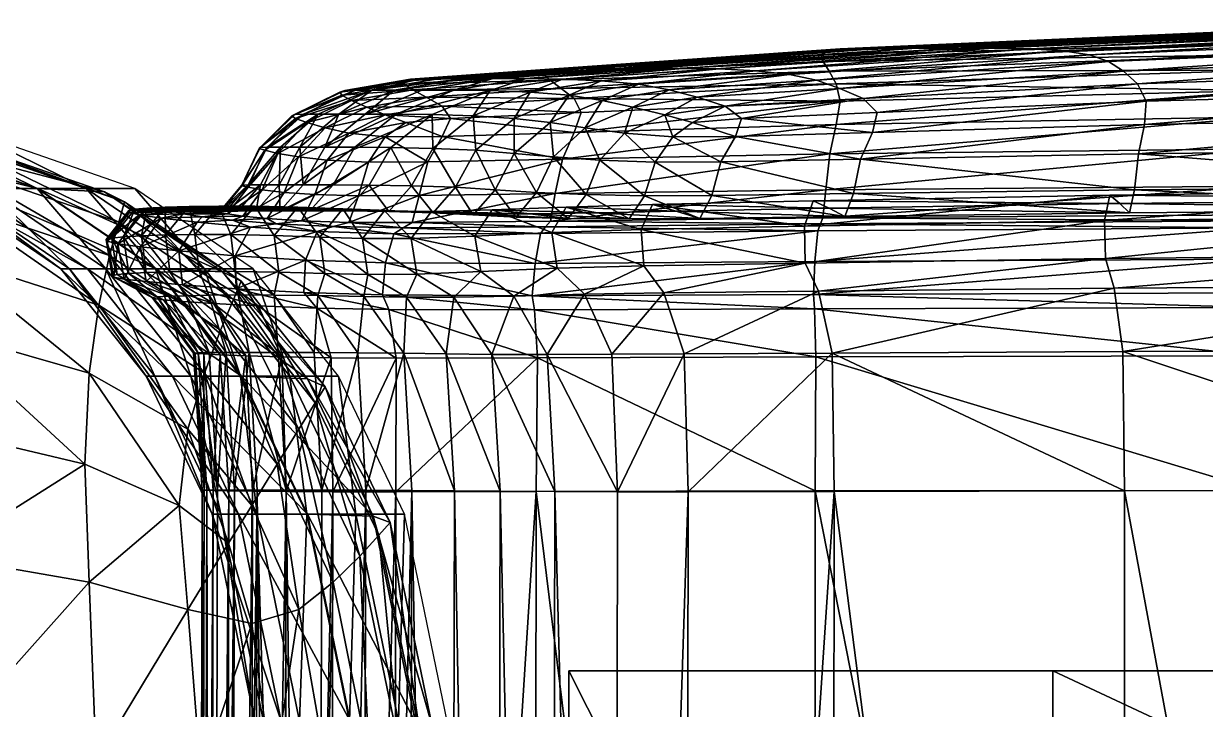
# Model space of a CAD drawing. Header units: centimetres. Extents: x -1057 to 1057, y -470 to 470.
# Drawn here: x 871.7 to 928.9, y 437.2 to 470.3 of the extents above; entities that cross this region are included whole.
import ezdxf

# ---------------------------------------------------------------- set-up
doc = ezdxf.new("R2010")
doc.units = ezdxf.units.CM
doc.layers.add('fabric', color=7, linetype='Continuous', true_color=0xe499b8)
doc.layers.add('wood', color=7, linetype='Continuous', true_color=0xe499b8)

msp = doc.modelspace()

# ---------------------------------------------------------------- meshes
at = {"layer": 'fabric', "color": 156, "true_color": 0x003e75}
mesh = msp.add_polyface(dxfattribs=at)
corners = [(931.693, 464.281, -363.371), (931.772, 465.83, -362.827), (962.25, 465.952, -363.005), (931.602, 461.091, -364.497), (931.645, 462.478, -363.662), (962.25, 462.536, -363.884), (962.25, 464.362, -363.579), (931.818, 467.104, -362.039), (911.061, 465.461, -362.292), (910.748, 464.038, -362.746), (910.555, 462.302, -362.997), (910.425, 460.942, -363.82), (961.055, 470.223, -285.213), (931.749, 469.922, -285.232), (932.122, 470.029, -218.216), (961.902, 470.002, -336.983), (931.615, 469.708, -336.972), (962.25, 468.309, -361.114), (931.772, 468.086, -361.016), (931.685, 468.82, -359.312), (962.21, 469.634, -356.517), (931.613, 469.351, -356.481), (962.24, 469.082, -359.374), (922.039, 469.018, 204.622), (943.044, 469.922, 205.369), (941.658, 470.029, 160.938), (920.458, 469.116, 159.254), (923.322, 468.824, 238.095), (943.994, 469.708, 237.893), (925.65, 467.42, 272.714), (945.117, 468.086, 273.543), (944.852, 468.82, 265.671), (924.961, 468.036, 265.472), (913.044, 466.029, 276.386), (926.069, 466.584, 278.196), (945.286, 467.104, 279.743), (924.24, 468.501, 256.156), (944.537, 469.351, 255.891), (960.224, 470.333, -218.114), (932.84, 470.065, -152.883), (939.807, 470.065, 107.219), (918.648, 469.148, 105.514), (937.745, 470.065, 46.29), (916.756, 469.148, 45.021), (935.727, 470.065, -19.767), (914.93, 469.148, -20.6), (934.007, 470.065, -87.357), (912.248, 463.779, 281.731), (925.688, 464.038, 284.938), (925.978, 465.461, 282.232), (945.313, 465.83, 284.509), (945.276, 464.281, 287.793), (912.816, 465.068, 279.643), (924.05, 460.815, 293.264), (944.549, 461.062, 296.634), (944.644, 462.304, 295.199), (924.304, 462.045, 291.922), (911.249, 469.116, -218.29), (910.64, 469.018, -285.23), (910.716, 468.036, -359.126), (911.061, 467.42, -360.72), (910.35, 468.824, -336.923), (910.427, 468.501, -356.374), (913.333, 469.148, -87.818), (912.126, 469.148, -153.101), (925.507, 462.302, 286.432), (925.264, 461.19, 287.721), (945.15, 461.355, 290.923), (945.249, 462.478, 289.551), (924.786, 461.637, 289.813), (944.896, 461.85, 293.051)]
mesh.append_faces([[corners[k] for k in face] for face in [(0, 1, 2), (3, 4, 5), (4, 0, 6), (7, 1, 8), (1, 0, 9), (0, 4, 10), (4, 3, 11), (12, 13, 14), (15, 16, 13), (17, 18, 19), (20, 21, 16), (22, 19, 21), (23, 24, 25), (25, 26, 23), (24, 23, 27), (27, 28, 24), (29, 30, 31), (31, 32, 29), (33, 34, 29), (30, 29, 34), (34, 35, 30), (36, 37, 28), (28, 27, 36), (37, 36, 32), (32, 31, 37), (38, 14, 39), (40, 41, 26), (26, 25, 40), (41, 40, 42), (42, 43, 41), (44, 45, 43), (43, 42, 44), (45, 44, 46), (47, 48, 49), (50, 49, 48), (48, 51, 50), (49, 50, 35), (35, 34, 49), (52, 49, 34), (53, 54, 55), (55, 56, 53), (57, 14, 13), (58, 13, 16), (59, 19, 18), (60, 18, 7), (61, 16, 21), (62, 21, 19), (63, 46, 39), (64, 39, 14), (65, 66, 67), (67, 68, 65), (48, 65, 68), (68, 51, 48), (69, 70, 67), (67, 66, 69), (70, 69, 56), (56, 55, 70)]], dxfattribs={"vtx2": -1, "color": 156})
mesh = msp.add_polyface(dxfattribs=at)
corners = [(911.061, 465.461, -362.292), (911.248, 466.584, -361.621), (931.818, 467.104, -362.039), (910.748, 464.038, -362.746), (931.772, 465.83, -362.827), (910.555, 462.302, -362.997), (931.693, 464.281, -363.371), (910.425, 460.942, -363.82), (931.645, 462.478, -363.662), (906.186, 464.869, 277.92), (905.477, 463.648, 279.697), (912.248, 463.779, 281.731), (912.816, 465.068, 279.643), (906.483, 465.749, 275.056), (913.044, 466.029, 276.386), (905.043, 462.021, 280.766), (904.464, 460.917, 281.834), (911.485, 461.012, 284.121), (911.899, 462.115, 282.943), (907.181, 468.053, 204.159), (922.039, 469.018, 204.622), (920.458, 469.116, 159.254), (905.4, 468.14, 158.131), (908.804, 467.881, 238.267), (923.322, 468.824, 238.095), (912.372, 466.708, 271.671), (925.65, 467.42, 272.714), (924.961, 468.036, 265.472), (911.245, 467.199, 265.099), (910.107, 467.593, 256.273), (924.24, 468.501, 256.156), (918.648, 469.148, 105.514), (903.626, 468.169, 104.366), (916.756, 469.148, 45.021), (901.929, 468.169, 44.167), (914.93, 469.148, -20.6), (934.007, 470.065, -87.357), (913.333, 469.148, -87.818), (900.38, 468.169, -21.16), (925.978, 465.461, 282.232), (926.069, 466.584, 278.196), (924.304, 462.045, 291.922), (909.956, 461.758, 288.117), (909.528, 460.541, 289.35), (931.749, 469.922, -285.232), (910.64, 469.018, -285.23), (911.249, 469.116, -218.29), (931.615, 469.708, -336.972), (910.35, 468.824, -336.923), (931.772, 468.086, -361.016), (911.061, 467.42, -360.72), (910.716, 468.036, -359.126), (931.613, 469.351, -356.481), (910.427, 468.501, -356.374), (931.685, 468.82, -359.312), (905.683, 466.35, 270.727), (904.335, 466.777, 264.493), (902.988, 467.135, 255.913), (899.072, 468.169, -88.128), (912.126, 469.148, -153.101), (932.84, 470.065, -152.883), (932.122, 470.029, -218.216), (898.096, 468.169, -153.247), (925.507, 462.302, 286.432), (925.688, 464.038, 284.938), (925.264, 461.19, 287.721), (910.723, 461.404, 286.11), (924.786, 461.637, 289.813), (902.181, 461.581, 285.407)]
mesh.append_faces([[corners[k] for k in face] for face in [(0, 1, 2), (3, 0, 4), (5, 3, 6), (7, 5, 8), (9, 10, 11), (11, 12, 9), (13, 9, 12), (12, 14, 13), (15, 16, 17), (17, 18, 15), (10, 15, 18), (18, 11, 10), (19, 20, 21), (21, 22, 19), (20, 19, 23), (23, 24, 20), (25, 26, 27), (27, 28, 25), (26, 25, 14), (29, 30, 24), (24, 23, 29), (30, 29, 28), (28, 27, 30), (31, 32, 22), (22, 21, 31), (32, 31, 33), (33, 34, 32), (34, 33, 35), (36, 37, 35), (38, 35, 37), (39, 12, 11), (40, 14, 12), (41, 42, 43), (44, 45, 46), (47, 48, 45), (49, 50, 51), (2, 1, 50), (52, 53, 48), (54, 51, 53), (55, 25, 28), (28, 56, 55), (25, 55, 13), (13, 14, 25), (57, 29, 23), (56, 28, 29), (58, 37, 59), (60, 59, 37), (61, 46, 59), (62, 59, 46), (63, 64, 11), (11, 18, 63), (65, 63, 18), (18, 17, 65), (66, 67, 65), (67, 66, 42), (42, 41, 67), (68, 42, 66)]], dxfattribs={"vtx2": -1, "color": 156})
mesh = msp.add_polyface(dxfattribs=at)
corners = [(897.814, 467.648, 157.513), (905.4, 468.14, 158.131), (903.626, 468.169, 104.366), (896.059, 467.675, 103.788), (901.929, 468.169, 44.167), (911.061, 465.461, -362.292), (910.748, 464.038, -362.746), (897.816, 463.779, -362.078), (898.38, 465.068, -361.721), (911.248, 466.584, -361.621), (898.717, 466.029, -361.175), (910.555, 462.302, -362.997), (910.425, 460.942, -363.82), (897.232, 460.786, -363.093), (897.469, 462.115, -362.286), (906.186, 464.869, 277.92), (906.483, 465.749, 275.056), (904.108, 465.545, 273.79), (903.162, 464.861, 275.536), (905.477, 463.648, 279.697), (902.296, 463.635, 277.034), (905.043, 462.021, 280.766), (901.783, 462.008, 277.967), (904.464, 460.917, 281.834), (900.822, 465.037, 270.963), (902.771, 465.931, 270.339), (901.229, 466.301, 264.07), (898.921, 465.299, 264.246), (899.624, 463.729, 271.94), (901.048, 460.89, 278.888), (898.962, 462.067, 272.609), (914.93, 469.148, -20.6), (900.38, 468.169, -21.16), (913.333, 469.148, -87.818), (899.072, 468.169, -88.128), (910.64, 469.018, -285.23), (897.011, 468.053, -285.22), (897.42, 468.14, -218.338), (911.249, 469.116, -218.29), (910.35, 468.824, -336.923), (896.926, 467.881, -336.869), (911.061, 467.42, -360.72), (898.38, 466.708, -360.404), (897.754, 467.199, -358.926), (910.716, 468.036, -359.126), (910.427, 468.501, -356.374), (897.222, 467.593, -356.26), (899.696, 467.567, 203.717), (907.181, 468.053, 204.159), (901.491, 467.405, 237.987), (908.804, 467.881, 238.267), (905.683, 466.35, 270.727), (904.335, 466.777, 264.493), (902.988, 467.135, 255.913), (899.739, 466.623, 255.493), (910.107, 467.593, 256.273), (912.126, 469.148, -153.101), (898.096, 468.169, -153.247), (897.997, 461.455, 281.844), (902.181, 461.581, 285.407), (903.319, 461.267, 283.606), (910.723, 461.404, 286.11)]
mesh.append_faces([[corners[k] for k in face] for face in [(0, 1, 2), (3, 2, 4), (5, 6, 7), (7, 8, 5), (9, 5, 8), (8, 10, 9), (11, 12, 13), (13, 14, 11), (6, 11, 14), (14, 7, 6), (15, 16, 17), (17, 18, 15), (19, 15, 18), (18, 20, 19), (21, 19, 20), (20, 22, 21), (23, 21, 22), (24, 25, 26), (26, 27, 24), (24, 28, 20), (20, 18, 24), (25, 24, 18), (18, 17, 25), (29, 22, 30), (22, 20, 28), (31, 32, 4), (33, 34, 32), (35, 36, 37), (37, 38, 35), (36, 35, 39), (39, 40, 36), (41, 42, 43), (43, 44, 41), (42, 41, 9), (9, 10, 42), (45, 46, 40), (40, 39, 45), (46, 45, 44), (44, 43, 46), (47, 48, 1), (1, 0, 47), (48, 47, 49), (49, 50, 48), (25, 51, 52), (52, 26, 25), (51, 25, 17), (17, 16, 51), (50, 49, 53), (54, 53, 49), (53, 54, 26), (26, 52, 53), (55, 53, 52), (56, 57, 34), (38, 37, 57), (58, 59, 60), (61, 60, 59)]], dxfattribs={"vtx2": -1, "color": 156})
mesh = msp.add_polyface(dxfattribs=at)
corners = [(894.46, 467.675, 43.737), (891.016, 467.119, 43.541), (892.564, 467.119, 103.524), (893.051, 467.675, -21.443), (891.887, 467.675, -88.285), (888.591, 467.119, -88.356), (889.677, 467.119, -21.571), (894.312, 467.095, 157.191), (891.504, 465.932, 156.955), (893.495, 465.871, 203.123), (891.549, 464.301, 203), (889.511, 464.347, 156.801), (893.623, 464.211, 237.384), (890.518, 462.489, 202.956), (888.454, 462.524, 156.725), (889.405, 461.242, 203.005), (887.329, 461.276, 156.729), (891.552, 461.179, 237.555), (892.64, 462.419, 237.418), (893.501, 461.08, 256.009), (894.552, 462.301, 255.732), (887.473, 465.037, -360.38), (889.242, 465.931, -360.239), (890.232, 465.545, -360.787), (889.242, 464.861, -361.097), (887.287, 467.095, -218.374), (890.454, 467.648, -218.362), (890.146, 467.567, -285.216), (897.011, 468.053, -285.22), (896.926, 467.881, -336.869), (890.164, 467.405, -336.842), (887.045, 467.02, -285.217), (891.992, 466.35, -360.245), (888.344, 466.301, -358.816), (891.225, 466.777, -358.826), (892.404, 465.749, -360.951), (890.57, 467.135, -356.202), (887.602, 466.623, -356.194), (887.131, 466.871, -336.839), (897.222, 467.593, -356.26), (897.754, 467.199, -358.926), (886.996, 465.952, -21.67), (888.262, 465.952, 43.39), (889.762, 465.952, 103.321), (887.773, 464.362, 103.181), (891.028, 467.675, -153.321), (887.798, 467.119, -153.355), (897.42, 468.14, -218.338), (891.992, 464.869, -361.433), (891.302, 463.648, -361.742), (888.43, 463.635, -361.363), (887.478, 460.721, -362.267), (887.943, 462.008, -361.528), (890.876, 462.021, -361.928), (897.816, 463.779, -362.078), (890.538, 460.716, -362.718), (897.469, 462.115, -362.286)]
mesh.append_faces([[corners[k] for k in face] for face in [(0, 1, 2), (3, 4, 5), (5, 6, 3), (0, 3, 6), (6, 1, 0), (7, 8, 9), (10, 9, 8), (8, 11, 10), (9, 10, 12), (13, 10, 11), (11, 14, 13), (15, 13, 14), (14, 16, 15), (13, 15, 17), (17, 18, 13), (10, 13, 18), (18, 12, 10), (19, 20, 18), (18, 17, 19), (21, 22, 23), (23, 24, 21), (25, 26, 27), (28, 27, 26), (29, 30, 27), (31, 27, 30), (32, 22, 33), (33, 34, 32), (22, 32, 35), (35, 23, 22), (36, 37, 38), (38, 30, 36), (39, 36, 30), (40, 34, 36), (37, 36, 34), (34, 33, 37), (41, 6, 5), (42, 1, 6), (43, 8, 7), (7, 2, 43), (42, 43, 2), (2, 1, 42), (8, 43, 44), (44, 11, 8), (45, 46, 5), (5, 4, 45), (47, 26, 45), (46, 45, 26), (26, 25, 46), (24, 48, 49), (49, 50, 24), (48, 24, 23), (23, 35, 48), (51, 52, 53), (49, 53, 52), (52, 50, 49), (53, 49, 54), (55, 53, 56)]], dxfattribs={"vtx2": -1, "color": 156})
mesh = msp.add_polyface(dxfattribs=at)
corners = [(896.059, 467.675, 103.788), (892.564, 467.119, 103.524), (894.312, 467.095, 157.191), (897.814, 467.648, 157.513), (903.626, 468.169, 104.366), (901.929, 468.169, 44.167), (894.46, 467.675, 43.737), (893.051, 467.675, -21.443), (900.38, 468.169, -21.16), (891.887, 467.675, -88.285), (899.072, 468.169, -88.128), (893.495, 465.871, 203.123), (896.246, 467.02, 203.352), (893.623, 464.211, 237.384), (895.483, 465.75, 237.416), (898.133, 466.871, 237.592), (899.624, 463.729, 271.94), (900.822, 465.037, 270.963), (898.921, 465.299, 264.246), (897.376, 463.886, 264.69), (898.962, 462.067, 272.609), (896.558, 462.172, 265.072), (898.086, 460.913, 273.309), (895.573, 460.98, 265.537), (901.783, 462.008, 277.967), (897.217, 465.548, 255.427), (899.739, 466.623, 255.493), (895.471, 464.059, 255.559), (901.229, 466.301, 264.07), (894.552, 462.301, 255.732), (892.64, 462.419, 237.418), (893.501, 461.08, 256.009), (890.454, 467.648, -218.362), (897.42, 468.14, -218.338), (897.011, 468.053, -285.22), (890.146, 467.567, -285.216), (896.926, 467.881, -336.869), (898.38, 466.708, -360.404), (891.992, 466.35, -360.245), (891.225, 466.777, -358.826), (897.754, 467.199, -358.926), (898.717, 466.029, -361.175), (892.404, 465.749, -360.951), (890.164, 467.405, -336.842), (897.222, 467.593, -356.26), (890.57, 467.135, -356.202), (898.096, 468.169, -153.247), (891.028, 467.675, -153.321), (891.992, 464.869, -361.433), (898.38, 465.068, -361.721), (897.816, 463.779, -362.078), (891.302, 463.648, -361.742), (899.696, 467.567, 203.717), (901.491, 467.405, 237.987), (897.469, 462.115, -362.286), (890.876, 462.021, -361.928), (903.319, 461.267, 283.606), (899.515, 461.189, 280.348), (897.997, 461.455, 281.844), (894.42, 461.321, 275.475)]
mesh.append_faces([[corners[k] for k in face] for face in [(0, 1, 2), (2, 3, 0), (4, 0, 3), (5, 6, 0), (1, 0, 6), (7, 6, 5), (5, 8, 7), (9, 7, 8), (8, 10, 9), (11, 12, 2), (13, 14, 11), (12, 11, 14), (14, 15, 12), (16, 17, 18), (18, 19, 16), (20, 16, 19), (19, 21, 20), (22, 20, 21), (21, 23, 22), (16, 20, 24), (25, 26, 15), (15, 14, 25), (27, 25, 14), (14, 13, 27), (25, 27, 19), (19, 18, 25), (26, 25, 18), (18, 28, 26), (29, 27, 13), (13, 30, 29), (29, 31, 23), (23, 21, 29), (27, 29, 21), (21, 19, 27), (32, 33, 34), (35, 34, 36), (37, 38, 39), (39, 40, 37), (38, 37, 41), (41, 42, 38), (43, 36, 44), (45, 44, 40), (46, 47, 9), (9, 10, 46), (47, 46, 33), (48, 49, 50), (50, 51, 48), (49, 48, 42), (42, 41, 49), (12, 52, 3), (3, 2, 12), (52, 12, 15), (15, 53, 52), (53, 15, 26), (50, 54, 55), (56, 57, 58), (59, 58, 57)]], dxfattribs={"vtx2": -1, "color": 156})
mesh = msp.add_polyface(dxfattribs=at)
corners = [(884.711, 465.872, -285.227), (887.045, 467.02, -285.217), (887.131, 466.871, -336.839), (884.894, 465.75, -336.857), (884.856, 465.932, -218.385), (887.287, 467.095, -218.374), (885.281, 465.952, -153.381), (885.993, 465.952, -88.411), (888.591, 467.119, -88.356), (887.798, 467.119, -153.355), (883.531, 464.362, -153.399), (884.172, 464.362, -88.448), (886.425, 463.729, -360.565), (887.473, 465.037, -360.38), (889.242, 464.861, -361.097), (888.43, 463.635, -361.363), (885.043, 463.886, -358.991), (886.329, 465.299, -358.889), (889.242, 465.931, -360.239), (888.344, 466.301, -358.816), (885.451, 465.548, -356.23), (887.602, 466.623, -356.194), (884.039, 464.059, -356.283), (883.405, 464.211, -336.885), (885.835, 462.067, -360.689), (887.943, 462.008, -361.528), (885.188, 460.794, -361.314), (883.526, 460.906, -359.538), (884.351, 462.172, -359.07), (890.146, 467.567, -285.216), (890.164, 467.405, -336.842), (886.996, 465.952, -21.67), (885.104, 464.362, -21.739), (886.311, 464.362, 43.286), (888.262, 465.952, 43.39), (889.677, 467.119, -21.571), (884.1, 462.536, -21.775), (885.275, 462.536, 43.23), (889.762, 465.952, 103.321), (887.773, 464.362, 103.181), (886.716, 462.536, 103.107), (888.454, 462.524, 156.725), (889.511, 464.347, 156.801), (884.157, 461.282, 43.223), (885.591, 461.285, 103.097), (887.329, 461.276, 156.729), (885.135, 461.412, 156.817), (887.216, 461.368, 203.165), (889.405, 461.242, 203.005), (882.928, 461.507, 156.905), (885.015, 461.454, 203.325), (889.378, 461.295, 237.83), (887.193, 461.372, 238.109), (883.395, 461.419, 103.15)]
mesh.append_faces([[corners[k] for k in face] for face in [(0, 1, 2), (2, 3, 0), (1, 0, 4), (4, 5, 1), (6, 7, 8), (8, 9, 6), (4, 6, 9), (9, 5, 4), (7, 6, 10), (10, 11, 7), (12, 13, 14), (14, 15, 12), (13, 12, 16), (16, 17, 13), (18, 13, 17), (17, 19, 18), (20, 21, 19), (19, 17, 20), (22, 20, 17), (17, 16, 22), (23, 3, 20), (21, 20, 3), (3, 2, 21), (24, 12, 15), (15, 25, 24), (26, 24, 25), (27, 28, 24), (12, 24, 28), (28, 16, 12), (29, 1, 5), (30, 2, 1), (8, 7, 31), (32, 31, 7), (7, 11, 32), (31, 32, 33), (33, 34, 31), (35, 31, 34), (32, 36, 37), (37, 33, 32), (38, 34, 33), (33, 39, 38), (40, 41, 42), (42, 39, 40), (37, 40, 39), (39, 33, 37), (40, 37, 43), (43, 44, 40), (41, 40, 44), (44, 45, 41), (46, 47, 48), (48, 45, 46), (47, 46, 49), (49, 50, 47), (51, 47, 50), (50, 52, 51), (53, 46, 45), (45, 44, 53)]], dxfattribs={"vtx2": -1, "color": 156})
mesh = msp.add_polyface(dxfattribs=at)
corners = [(883.131, 464.301, -285.239), (884.711, 465.872, -285.227), (884.894, 465.75, -336.857), (883.405, 464.211, -336.885), (883.185, 464.347, -218.394), (884.856, 465.932, -218.385), (882.292, 462.489, -285.249), (882.613, 462.419, -336.907), (881.25, 461.207, -285.301), (881.608, 461.139, -337.046), (881.235, 461.245, -218.413), (882.297, 462.524, -218.4), (885.281, 465.952, -153.381), (883.531, 464.362, -153.399), (882.603, 462.536, -153.408), (883.205, 462.536, -88.469), (884.172, 464.362, -88.448), (881.524, 461.263, -153.408), (882.112, 461.27, -88.469), (885.451, 465.548, -356.23), (884.039, 464.059, -356.283), (883.288, 462.301, -356.329), (885.043, 463.886, -358.991), (884.351, 462.172, -359.07), (882.35, 461.029, -356.62), (883.526, 460.906, -359.538), (884.1, 462.536, -21.775), (885.104, 464.362, -21.739), (882.994, 461.276, -21.779), (884.157, 461.282, 43.223), (885.275, 462.536, 43.23), (881.96, 461.406, 43.261), (883.395, 461.419, 103.15), (885.591, 461.285, 103.097), (879.751, 461.489, 43.298), (881.186, 461.513, 103.202), (885.135, 461.412, 156.817), (882.928, 461.507, 156.905), (880.796, 461.383, -21.751), (879.914, 461.356, -88.449), (877.704, 461.403, -88.43), (878.586, 461.45, -21.724), (879.325, 461.329, -153.396), (879.038, 461.289, -218.442), (876.83, 461.293, -218.473), (877.115, 461.354, -153.384)]
mesh.append_faces([[corners[k] for k in face] for face in [(0, 1, 2), (2, 3, 0), (1, 0, 4), (4, 5, 1), (6, 0, 3), (3, 7, 6), (8, 6, 7), (7, 9, 8), (6, 8, 10), (10, 11, 6), (0, 6, 11), (11, 4, 0), (12, 5, 4), (4, 13, 12), (14, 15, 16), (16, 13, 14), (11, 14, 13), (13, 4, 11), (14, 11, 10), (10, 17, 14), (15, 14, 17), (17, 18, 15), (19, 20, 3), (21, 20, 22), (22, 23, 21), (24, 21, 23), (23, 25, 24), (21, 24, 9), (9, 7, 21), (20, 21, 7), (7, 3, 20), (26, 27, 16), (16, 15, 26), (28, 26, 15), (15, 18, 28), (26, 28, 29), (29, 30, 26), (31, 32, 33), (33, 29, 31), (32, 31, 34), (34, 35, 32), (36, 32, 35), (35, 37, 36), (38, 31, 29), (29, 28, 38), (39, 38, 28), (28, 18, 39), (38, 39, 40), (40, 41, 38), (31, 38, 41), (41, 34, 31), (42, 39, 18), (42, 43, 44), (44, 45, 42), (39, 42, 45), (45, 40, 39)]], dxfattribs={"vtx2": -1, "color": 156})
at = {"layer": 'fabric', "color": 3, "true_color": 0x01f400}
mesh = msp.add_polyface(dxfattribs=at)
corners = [(875.72, 458.47, -157.65), (878.126, 458.47, -251.114), (872.397, 462.362, -251.114), (869.991, 462.362, -157.65), (873.965, 458.47, -48.265), (868.236, 462.362, -48.266), (861.951, 465.142, -157.65), (864.357, 465.142, -251.114), (867.644, 455.509, 335.558), (867.532, 450.719, 340.165), (874.696, 449.027, 338.897), (874.917, 453.422, 334.618), (867.894, 459.112, 329.028), (875.383, 456.715, 328.403), (868.199, 461.693, 319.671), (875.898, 459.112, 319.299), (868.477, 463.417, 306.578), (876.346, 460.737, 306.392), (868.644, 464.452, 288.845), (876.615, 461.712, 288.771), (867.636, 464.97, 261.518), (875.659, 462.2, 261.5), (878.159, 458.47, 219.647), (874.824, 458.47, 155.443), (869.095, 462.362, 155.443), (872.431, 462.362, 219.647), (873.546, 458.47, 61.119), (867.817, 462.362, 61.119), (878.94, 453.28, 155.443), (877.662, 453.28, 61.119), (874.77, 462.362, -312.736), (864.391, 465.142, 219.647), (861.056, 465.142, 155.443), (859.778, 465.142, 61.119), (860.196, 465.142, -48.265), (866.73, 465.142, -312.736), (869.087, 465.142, -358.437), (877.126, 462.362, -358.437)]
mesh.append_faces([[corners[k] for k in face] for face in [(0, 1, 2), (2, 3, 0), (4, 0, 3), (3, 5, 4), (5, 3, 6), (7, 6, 3), (3, 2, 7), (8, 9, 10), (10, 11, 8), (12, 8, 11), (11, 13, 12), (14, 12, 13), (13, 15, 14), (16, 14, 15), (15, 17, 16), (18, 16, 17), (17, 19, 18), (20, 18, 19), (19, 21, 20), (22, 23, 24), (24, 25, 22), (26, 4, 5), (5, 27, 26), (23, 26, 27), (27, 24, 23), (26, 23, 28), (4, 26, 29), (30, 2, 1), (31, 20, 21), (21, 25, 31), (32, 31, 25), (25, 24, 32), (24, 27, 33), (27, 5, 34), (35, 7, 2), (2, 30, 35), (36, 35, 30), (30, 37, 36)]], dxfattribs={"vtx2": -1, "color": 3})
mesh = msp.add_polyface(dxfattribs=at)
corners = [(877.662, 453.28, 61.119), (878.94, 453.28, 155.443), (882.142, 446.607, 155.443), (875.72, 458.47, -157.65), (873.965, 458.47, -48.265), (878.081, 453.28, -48.266), (879.836, 453.28, -157.65), (878.126, 458.47, -251.114), (882.242, 453.28, -251.114), (879.682, 450.713, 333.629), (880.496, 453.422, 327.837), (875.383, 456.715, 328.403), (874.917, 453.422, 334.618), (881.269, 455.509, 318.995), (884.016, 449.027, 327.568), (885.06, 450.719, 318.86), (881.896, 456.99, 306.24), (885.85, 451.999, 306.173), (876.346, 460.737, 306.392), (875.898, 459.112, 319.299), (882.273, 457.878, 288.71), (886.324, 452.768, 288.683), (881.37, 458.322, 261.485), (885.47, 453.152, 261.478), (875.659, 462.2, 261.5), (876.615, 461.712, 288.771), (882.276, 453.28, 219.647), (885.477, 446.607, 219.647), (878.159, 458.47, 219.647), (872.431, 462.362, 219.647), (874.824, 458.47, 155.443), (873.546, 458.47, 61.119), (880.499, 458.47, -312.736), (884.615, 453.28, -312.736), (882.855, 458.47, -358.437), (886.971, 453.28, -358.437), (877.126, 462.362, -358.437), (874.77, 462.362, -312.736)]
mesh.append_faces([[corners[k] for k in face] for face in [(0, 1, 2), (3, 4, 5), (5, 6, 3), (7, 3, 6), (6, 8, 7), (9, 10, 11), (11, 12, 9), (13, 10, 14), (14, 15, 13), (16, 13, 15), (15, 17, 16), (13, 16, 18), (18, 19, 13), (10, 13, 19), (19, 11, 10), (20, 16, 17), (17, 21, 20), (22, 20, 21), (21, 23, 22), (20, 22, 24), (24, 25, 20), (16, 20, 25), (25, 18, 16), (1, 26, 27), (22, 28, 29), (29, 24, 22), (28, 22, 23), (23, 26, 28), (30, 28, 26), (26, 1, 30), (1, 0, 31), (0, 5, 4), (32, 7, 8), (8, 33, 32), (34, 32, 33), (33, 35, 34), (32, 34, 36), (36, 37, 32), (7, 32, 37)]], dxfattribs={"vtx2": -1, "color": 3})
at = {"layer": 'fabric', "color": 156, "true_color": 0x003e75}
mesh = msp.add_polyface(dxfattribs=at)
corners = [(887.943, 462.008, -361.528), (887.478, 460.721, -362.267), (885.188, 460.794, -361.314), (889.25, 458.759, -367.735), (896.495, 458.737, -368.215), (896.349, 457.175, -367.613), (889.1, 457.209, -367.13), (885.384, 458.887, -366.952), (885.945, 460.276, -366.236), (889.655, 460.171, -366.954), (896.76, 460.179, -367.404), (893.571, 460.062, 276.265), (894.42, 461.321, 275.475), (891.482, 461.241, 266.947), (890.486, 459.937, 267.466), (893.864, 458.346, 276.409), (890.771, 458.22, 267.569), (897.564, 458.506, 283.015), (897.308, 460.235, 282.873), (897.997, 461.455, 281.844), (888.133, 459.941, 257.207), (889.211, 461.28, 256.904), (887.193, 461.372, 238.109), (886.072, 460.013, 238.254), (888.396, 458.208, 257.242), (886.309, 458.256, 238.226), (890.876, 462.021, -361.928), (890.538, 460.716, -362.718), (897.469, 462.115, -362.286), (897.232, 460.786, -363.093), (885.295, 457.326, -366.371), (889.41, 456.505, -365.087), (896.465, 456.494, -365.531), (890.27, 457.102, 256.89), (892.565, 457.097, 267.034), (888.198, 457.141, 237.983), (895.463, 457.16, 275.572), (893.529, 461.129, 266.233), (896.249, 461.135, 274.377), (898.086, 460.913, 273.309), (895.573, 460.98, 265.537), (891.361, 461.199, 256.452), (893.501, 461.08, 256.009), (889.378, 461.295, 237.83), (891.552, 461.179, 237.555), (887.216, 461.368, 203.165), (889.405, 461.242, 203.005), (890.107, 460.461, -364.837), (886.727, 460.516, -364.256), (897.001, 460.502, -365.248)]
mesh.append_faces([[corners[k] for k in face] for face in [(0, 1, 2), (3, 4, 5), (5, 6, 3), (7, 3, 6), (3, 7, 8), (8, 9, 3), (4, 3, 9), (9, 10, 4), (11, 12, 13), (13, 14, 11), (15, 11, 14), (14, 16, 15), (11, 15, 17), (17, 18, 11), (12, 11, 18), (18, 19, 12), (20, 21, 22), (22, 23, 20), (24, 20, 23), (23, 25, 24), (20, 24, 16), (16, 14, 20), (21, 20, 14), (14, 13, 21), (26, 27, 1), (28, 29, 27), (30, 6, 31), (6, 5, 32), (33, 34, 16), (16, 24, 33), (35, 33, 24), (24, 25, 35), (17, 15, 36), (34, 36, 15), (15, 16, 34), (37, 38, 39), (39, 40, 37), (38, 37, 13), (13, 12, 38), (41, 37, 40), (40, 42, 41), (43, 41, 42), (42, 44, 43), (41, 43, 22), (22, 21, 41), (37, 41, 21), (21, 13, 37), (45, 43, 44), (44, 46, 45), (47, 48, 1), (1, 27, 47), (49, 47, 27), (27, 29, 49), (47, 49, 10), (10, 9, 47), (48, 47, 9), (9, 8, 48)]], dxfattribs={"vtx2": -1, "color": 156})
mesh = msp.add_polyface(dxfattribs=at)
corners = [(885.835, 462.067, -360.689), (885.188, 460.794, -361.314), (883.526, 460.906, -359.538), (889.1, 457.209, -367.13), (885.295, 457.326, -366.371), (885.384, 458.887, -366.952), (883.866, 460.086, 203.374), (885.015, 461.454, 203.325), (882.928, 461.507, 156.905), (881.766, 460.137, 156.906), (884.082, 458.312, 203.316), (881.969, 458.353, 156.842), (886.309, 458.256, 238.226), (886.072, 460.013, 238.254), (887.193, 461.372, 238.109), (881.979, 459.106, -365.26), (882.716, 460.484, -364.675), (885.945, 460.276, -366.236), (882.018, 457.511, -364.751), (879.424, 457.707, -362.09), (879.247, 459.348, -362.486), (880.14, 460.724, -362.063), (880.023, 460.141, 103.188), (881.186, 461.513, 103.202), (879.751, 461.489, 43.298), (880.228, 458.355, 103.133), (883.096, 456.683, -363.143), (880.928, 456.805, -360.888), (885.927, 456.571, -364.463), (879.582, 457.172, -21.797), (880.708, 457.195, 43.192), (878.811, 458.331, 43.246), (882.117, 457.209, 103.059), (883.856, 457.206, 156.735), (885.972, 457.18, 203.153), (888.198, 457.141, 237.983), (882.112, 461.27, -88.469), (881.524, 461.263, -153.408), (879.325, 461.329, -153.396), (879.038, 461.289, -218.442), (881.235, 461.245, -218.413), (879.06, 461.227, -285.44), (881.25, 461.207, -285.301), (879.477, 461.133, -337.419), (881.608, 461.139, -337.046), (880.376, 460.997, -357.411), (882.35, 461.029, -356.62), (881.844, 460.833, -360.808), (878.387, 460.926, -358.193), (883.967, 460.656, -363.001), (886.727, 460.516, -364.256), (887.478, 460.721, -362.267)]
mesh.append_faces([[corners[k] for k in face] for face in [(0, 1, 2), (3, 4, 5), (6, 7, 8), (8, 9, 6), (10, 6, 9), (9, 11, 10), (6, 10, 12), (12, 13, 6), (7, 6, 13), (13, 14, 7), (15, 16, 17), (17, 5, 15), (18, 15, 5), (5, 4, 18), (15, 18, 19), (19, 20, 15), (16, 15, 20), (20, 21, 16), (22, 23, 24), (22, 25, 11), (11, 9, 22), (23, 22, 9), (9, 8, 23), (26, 27, 19), (19, 18, 26), (28, 26, 18), (18, 4, 28), (29, 30, 31), (32, 33, 11), (11, 25, 32), (30, 32, 25), (25, 31, 30), (34, 35, 12), (12, 10, 34), (33, 34, 10), (10, 11, 33), (36, 37, 38), (39, 38, 37), (37, 40, 39), (41, 39, 40), (40, 42, 41), (43, 41, 42), (42, 44, 43), (45, 43, 44), (44, 46, 45), (47, 45, 46), (46, 2, 47), (45, 47, 21), (21, 48, 45), (49, 47, 2), (2, 1, 49), (50, 49, 1), (1, 51, 50), (49, 50, 17), (17, 16, 49), (47, 49, 16), (16, 21, 47)]], dxfattribs={"vtx2": -1, "color": 156})
mesh = msp.add_polyface(dxfattribs=at)
corners = [(901.783, 462.008, 277.967), (901.048, 460.89, 278.888), (904.464, 460.917, 281.834), (898.962, 462.067, 272.609), (898.086, 460.913, 273.309), (924.05, 460.815, 293.264), (909.528, 460.541, 289.35), (909.568, 458.754, 289.384), (924.095, 458.971, 293.36), (944.549, 461.062, 296.634), (944.618, 459.168, 296.816), (924.304, 462.045, 291.922), (962.207, 458.985, -369.927), (962.212, 457.344, -369.354), (931.416, 457.317, -369.117), (931.425, 458.947, -369.694), (962.213, 460.502, -369.078), (931.472, 460.454, -368.849), (910.037, 458.832, -368.995), (910.177, 460.31, -368.163), (909.958, 457.235, -368.406), (896.349, 457.175, -367.613), (896.495, 458.737, -368.215), (896.76, 460.179, -367.404), (901.621, 460.371, 286.56), (902.181, 461.581, 285.407), (897.997, 461.455, 281.844), (897.308, 460.235, 282.873), (901.761, 458.62, 286.638), (897.564, 458.506, 283.015), (909.956, 461.758, 288.117), (962.228, 456.631, -367.267), (931.464, 456.61, -367.029), (910.012, 456.546, -366.314), (895.463, 457.16, 275.572), (898.877, 457.246, 281.849), (902.726, 457.312, 285.211), (910.205, 457.396, 287.793), (924.509, 457.538, 291.732), (944.858, 457.667, 295.206), (962.229, 460.842, -366.898), (931.537, 460.793, -366.671), (931.602, 461.091, -364.497), (925.264, 461.19, 287.721), (911.485, 461.012, 284.121), (910.723, 461.404, 286.11), (903.319, 461.267, 283.606), (899.515, 461.189, 280.348), (896.249, 461.135, 274.377), (894.42, 461.321, 275.475), (910.303, 460.646, -365.99), (897.001, 460.502, -365.248), (897.232, 460.786, -363.093), (910.425, 460.942, -363.82)]
mesh.append_faces([[corners[k] for k in face] for face in [(0, 1, 2), (3, 4, 1), (5, 6, 7), (7, 8, 5), (9, 5, 8), (8, 10, 9), (6, 5, 11), (12, 13, 14), (14, 15, 12), (16, 12, 15), (15, 17, 16), (18, 19, 17), (17, 15, 18), (20, 18, 15), (15, 14, 20), (18, 20, 21), (21, 22, 18), (19, 18, 22), (22, 23, 19), (24, 25, 26), (26, 27, 24), (28, 24, 27), (27, 29, 28), (24, 28, 7), (7, 6, 24), (25, 24, 6), (6, 30, 25), (31, 32, 14), (21, 20, 33), (20, 14, 32), (34, 35, 29), (36, 37, 7), (7, 28, 36), (35, 36, 28), (28, 29, 35), (38, 39, 10), (10, 8, 38), (37, 38, 8), (8, 7, 37), (40, 41, 42), (16, 17, 41), (43, 44, 45), (46, 45, 44), (44, 2, 46), (47, 46, 2), (2, 1, 47), (48, 47, 1), (1, 4, 48), (47, 48, 49), (50, 51, 52), (52, 53, 50), (41, 50, 53), (53, 42, 41), (50, 41, 17), (17, 19, 50), (51, 50, 19), (19, 23, 51)]], dxfattribs={"vtx2": -1, "color": 156})
mesh = msp.add_polyface(dxfattribs=at)
corners = [(875.789, 459.805, -285.633), (876.86, 461.207, -285.579), (877.335, 461.088, -337.791), (876.297, 459.689, -337.924), (876.099, 458.066, -285.596), (876.608, 457.974, -337.814), (876.025, 458.139, -218.482), (875.737, 459.892, -218.487), (876.83, 461.293, -218.473), (876.004, 459.959, -153.386), (877.115, 461.354, -153.384), (876.272, 458.196, -153.396), (876.827, 458.245, -88.45), (876.577, 460.015, -88.433), (877.704, 461.403, -88.43), (877.402, 459.54, -358.458), (878.387, 460.926, -358.193), (880.14, 460.724, -362.063), (879.247, 459.348, -362.486), (877.668, 457.858, -358.212), (879.424, 457.707, -362.09), (877.445, 460.068, -21.731), (878.586, 461.45, -21.724), (877.675, 458.292, -21.759), (878.811, 458.331, 43.246), (878.597, 460.113, 43.287), (879.751, 461.489, 43.298), (880.023, 460.141, 103.188), (880.228, 458.355, 103.133), (879.436, 456.902, -357.462), (878.511, 456.979, -337.456), (880.928, 456.805, -360.888), (878.044, 457.039, -285.461), (877.965, 457.084, -218.453), (878.202, 457.118, -153.409), (878.744, 457.145, -88.475), (879.582, 457.172, -21.797), (879.06, 461.227, -285.44), (879.477, 461.133, -337.419), (879.038, 461.289, -218.442), (880.376, 460.997, -357.411)]
mesh.append_faces([[corners[k] for k in face] for face in [(0, 1, 2), (2, 3, 0), (4, 0, 3), (3, 5, 4), (0, 4, 6), (6, 7, 0), (1, 0, 7), (7, 8, 1), (9, 10, 8), (8, 7, 9), (11, 9, 7), (7, 6, 11), (9, 11, 12), (12, 13, 9), (10, 9, 13), (13, 14, 10), (15, 16, 17), (17, 18, 15), (19, 15, 18), (18, 20, 19), (15, 19, 5), (5, 3, 15), (16, 15, 3), (3, 2, 16), (21, 22, 14), (14, 13, 21), (23, 21, 13), (13, 12, 23), (21, 23, 24), (24, 25, 21), (22, 21, 25), (25, 26, 22), (26, 25, 27), (28, 27, 25), (25, 24, 28), (29, 30, 5), (5, 19, 29), (31, 29, 19), (19, 20, 31), (32, 33, 6), (6, 4, 32), (30, 32, 4), (4, 5, 30), (34, 35, 12), (12, 11, 34), (33, 34, 11), (11, 6, 33), (24, 23, 36), (35, 36, 23), (23, 12, 35), (37, 38, 2), (2, 1, 37), (39, 37, 1), (1, 8, 39), (38, 40, 16), (16, 2, 38)]], dxfattribs={"vtx2": -1, "color": 156})
mesh = msp.add_polyface(dxfattribs=at)
corners = [(962.244, 454.291, -365.163), (962.25, 447.769, -364.541), (931.517, 447.76, -364.299), (931.515, 454.274, -364.924), (970.538, 447.769, 294.593), (970.517, 454.561, 294.685), (945.097, 454.539, 293.5), (945.168, 447.76, 293.391), (889.746, 447.691, -362.41), (889.764, 454.161, -363.036), (896.608, 454.176, -363.437), (924.937, 454.473, 290.019), (925.021, 447.734, 289.859), (910.864, 454.402, 286.125), (910.973, 447.705, 285.927), (897.083, 454.334, 274.665), (897.441, 447.698, 274.602), (900.487, 447.689, 280.48), (900.201, 454.344, 280.596), (894.398, 454.338, 266.455), (894.798, 447.714, 266.424), (892.192, 454.364, 256.515), (892.598, 447.733, 256.479), (890.14, 454.396, 237.732), (890.534, 447.751, 237.679), (888.301, 447.762, 202.934), (887.918, 454.419, 202.991), (910.042, 447.734, -363.574), (896.545, 447.705, -362.8), (910.081, 454.225, -364.207), (903.896, 447.691, 283.528), (903.707, 454.363, 283.701), (931.464, 456.61, -367.029), (962.228, 456.631, -367.267), (910.012, 456.546, -366.314), (896.465, 456.494, -365.531), (896.349, 457.175, -367.613), (909.958, 457.235, -368.406), (889.41, 456.505, -365.087), (889.1, 457.209, -367.13), (888.198, 457.141, 237.983), (890.27, 457.102, 256.89), (892.565, 457.097, 267.034), (895.463, 457.16, 275.572), (898.877, 457.246, 281.849), (902.726, 457.312, 285.211), (910.205, 457.396, 287.793), (924.509, 457.538, 291.732), (944.858, 457.667, 295.206), (970.467, 457.713, 296.391)]
mesh.append_faces([[corners[k] for k in face] for face in [(0, 1, 2), (2, 3, 0), (4, 5, 6), (6, 7, 4), (8, 9, 10), (11, 12, 7), (7, 6, 11), (12, 11, 13), (13, 14, 12), (15, 16, 17), (17, 18, 15), (16, 15, 19), (19, 20, 16), (21, 22, 20), (20, 19, 21), (22, 21, 23), (23, 24, 22), (25, 24, 23), (23, 26, 25), (27, 28, 10), (10, 29, 27), (2, 27, 29), (29, 3, 2), (30, 14, 13), (13, 31, 30), (17, 30, 31), (31, 18, 17), (32, 33, 0), (0, 3, 32), (34, 32, 3), (3, 29, 34), (35, 34, 29), (29, 10, 35), (34, 35, 36), (32, 34, 37), (38, 35, 10), (10, 9, 38), (35, 38, 39), (26, 23, 40), (41, 40, 23), (23, 21, 41), (42, 41, 21), (21, 19, 42), (43, 42, 19), (19, 15, 43), (44, 43, 15), (15, 18, 44), (45, 44, 18), (18, 31, 45), (46, 45, 31), (31, 13, 46), (47, 46, 13), (13, 11, 47), (48, 47, 11), (11, 6, 48), (49, 48, 6), (6, 5, 49)]], dxfattribs={"vtx2": -1, "color": 156})
mesh = msp.add_polyface(dxfattribs=at)
corners = [(880.181, 454.413, -153.422), (880.601, 447.769, -153.429), (881.121, 447.769, -88.512), (880.714, 454.42, -88.499), (879.952, 454.402, -218.424), (880.385, 447.767, -218.416), (880.035, 454.384, -285.324), (880.482, 447.762, -285.283), (880.46, 454.356, -337.097), (880.904, 447.751, -336.988), (886.695, 447.689, -361.971), (886.615, 454.175, -362.554), (889.764, 454.161, -363.036), (886.176, 447.767, 156.579), (888.301, 447.762, 202.934), (887.918, 454.419, 202.991), (885.801, 454.432, 156.631), (884.232, 454.214, -361.54), (884.443, 447.698, -361.049), (882.822, 447.714, -359.328), (882.486, 454.265, -359.695), (881.253, 454.314, -356.717), (881.663, 447.733, -356.488), (884.064, 454.435, 102.989), (884.44, 447.769, 102.947), (882.66, 454.432, 43.142), (883.044, 447.769, 43.111), (881.936, 447.769, -21.853), (881.542, 454.426, -21.832), (885.927, 456.571, -364.463), (889.41, 456.505, -365.087), (885.295, 457.326, -366.371), (883.096, 456.683, -363.143), (880.928, 456.805, -360.888), (879.436, 456.902, -357.462), (878.511, 456.979, -337.456), (878.044, 457.039, -285.461), (877.965, 457.084, -218.453), (878.202, 457.118, -153.409), (878.744, 457.145, -88.475), (879.582, 457.172, -21.797), (880.708, 457.195, 43.192), (882.117, 457.209, 103.059), (883.856, 457.206, 156.735), (885.972, 457.18, 203.153), (888.198, 457.141, 237.983)]
mesh.append_faces([[corners[k] for k in face] for face in [(0, 1, 2), (2, 3, 0), (1, 0, 4), (4, 5, 1), (6, 7, 5), (5, 4, 6), (7, 6, 8), (8, 9, 7), (10, 11, 12), (13, 14, 15), (15, 16, 13), (17, 18, 19), (19, 20, 17), (18, 17, 11), (21, 22, 9), (9, 8, 21), (22, 21, 20), (20, 19, 22), (23, 24, 13), (13, 16, 23), (24, 23, 25), (25, 26, 24), (27, 26, 25), (25, 28, 27), (2, 27, 28), (28, 3, 2), (29, 30, 12), (12, 11, 29), (30, 29, 31), (32, 29, 11), (11, 17, 32), (33, 32, 17), (17, 20, 33), (34, 33, 20), (20, 21, 34), (35, 34, 21), (21, 8, 35), (36, 35, 8), (8, 6, 36), (37, 36, 6), (6, 4, 37), (38, 37, 4), (4, 0, 38), (39, 38, 0), (0, 3, 39), (40, 39, 3), (3, 28, 40), (41, 40, 28), (28, 25, 41), (42, 41, 25), (25, 23, 42), (43, 42, 23), (23, 16, 43), (44, 43, 16), (16, 15, 44), (45, 44, 15)]], dxfattribs={"vtx2": -1, "color": 156})
mesh = msp.add_polyface(dxfattribs=at)
corners = [(962.25, 447.769, -364.541), (962.25, 338.696, -364.629), (931.5, 338.694, -364.385), (931.517, 447.76, -364.299), (880.601, 447.769, -153.429), (880.331, 338.696, -153.432), (880.84, 338.696, -88.518), (881.121, 447.769, -88.512), (880.385, 447.767, -218.416), (880.127, 338.696, -218.418), (880.482, 447.762, -285.283), (880.238, 338.694, -285.287), (880.904, 447.751, -336.988), (880.674, 338.692, -336.999), (945.168, 447.76, 293.391), (945.157, 338.694, 293.909), (970.543, 338.696, 295.13), (889.746, 447.691, -362.41), (889.594, 338.676, -362.475), (886.527, 338.676, -362.031), (886.695, 447.689, -361.971), (889.764, 454.161, -363.036), (896.608, 454.176, -363.437), (896.545, 447.705, -362.8), (896.421, 338.68, -362.869), (925.021, 447.734, 289.859), (924.956, 338.687, 290.321), (910.973, 447.705, 285.927), (910.849, 338.68, 286.33), (897.441, 447.698, 274.602), (897.236, 338.678, 274.87), (900.312, 338.676, 280.819), (900.487, 447.689, 280.48), (894.798, 447.714, 266.424), (894.56, 338.682, 266.606), (892.598, 447.733, 256.479), (892.334, 338.687, 256.58), (890.534, 447.751, 237.679), (890.25, 338.692, 237.714), (888.301, 447.762, 202.934), (886.176, 447.767, 156.579), (885.869, 338.696, 156.559), (888.001, 338.694, 202.932), (884.443, 447.698, -361.049), (884.255, 338.678, -361.098), (882.616, 338.682, -359.363), (882.822, 447.714, -359.328), (886.615, 454.175, -362.554), (881.663, 447.733, -356.488), (881.444, 338.687, -356.51), (884.44, 447.769, 102.947), (884.133, 338.696, 102.925), (883.044, 447.769, 43.111), (882.742, 338.696, 43.095), (881.936, 447.769, -21.853), (881.644, 338.696, -21.864), (910.042, 447.734, -363.574), (909.973, 338.687, -363.652), (903.896, 447.691, 283.528), (903.742, 338.676, 283.901)]
mesh.append_faces([[corners[k] for k in face] for face in [(0, 1, 2), (2, 3, 0), (4, 5, 6), (6, 7, 4), (5, 4, 8), (8, 9, 5), (10, 11, 9), (9, 8, 10), (11, 10, 12), (12, 13, 11), (14, 15, 16), (17, 18, 19), (19, 20, 17), (21, 17, 20), (22, 23, 17), (18, 17, 23), (23, 24, 18), (25, 26, 15), (15, 14, 25), (26, 25, 27), (27, 28, 26), (29, 30, 31), (31, 32, 29), (30, 29, 33), (33, 34, 30), (35, 36, 34), (34, 33, 35), (36, 35, 37), (37, 38, 36), (39, 40, 41), (41, 42, 39), (37, 39, 42), (42, 38, 37), (43, 44, 45), (45, 46, 43), (47, 20, 43), (44, 43, 20), (48, 49, 13), (13, 12, 48), (49, 48, 46), (46, 45, 49), (50, 51, 41), (41, 40, 50), (51, 50, 52), (52, 53, 51), (54, 7, 6), (6, 55, 54), (52, 54, 55), (55, 53, 52), (56, 3, 2), (2, 57, 56), (23, 56, 57), (57, 24, 23), (58, 32, 31), (31, 59, 58), (27, 58, 59), (59, 28, 27)]], dxfattribs={"vtx2": -1, "color": 156})
at = {"layer": 'fabric', "color": 3, "true_color": 0x01f400}
mesh = msp.add_polyface(dxfattribs=at)
corners = [(880.864, 446.607, 61.119), (882.142, 446.607, 155.443), (884.2, 436.599, 155.443), (882.922, 436.599, 61.119), (881.282, 446.607, -48.265), (883.34, 436.599, -48.266), (878.081, 453.28, -48.266), (877.662, 453.28, 61.119), (879.682, 442.001, 340.161), (882.781, 441.325, 337.395), (881.654, 445.198, 336.026), (879.265, 447.025, 337.395), (874.917, 443.321, 342.193), (874.696, 449.027, 338.897), (875.249, 434.66, 344.296), (880.308, 434.006, 341.86), (883.779, 433.692, 338.609), (867.644, 444.574, 343.758), (867.532, 450.719, 340.165), (867.81, 435.37, 346.071), (884.016, 449.027, 327.568), (882.781, 447.025, 333.122), (885.056, 442.001, 333.629), (879.682, 450.713, 333.629), (880.496, 453.422, 327.837), (874.917, 453.422, 334.618), (883.037, 446.607, -157.65), (885.095, 436.599, -157.65), (885.444, 446.607, -251.114), (882.242, 453.28, -251.114), (879.836, 453.28, -157.65), (885.477, 446.607, 219.647), (878.94, 453.28, 155.443), (883.608, 421.4, 61.119), (884.886, 421.4, 155.443)]
mesh.append_faces([[corners[k] for k in face] for face in [(0, 1, 2), (2, 3, 0), (4, 0, 3), (3, 5, 4), (0, 4, 6), (6, 7, 0), (1, 0, 7), (8, 9, 10), (10, 11, 8), (12, 8, 11), (11, 13, 12), (8, 12, 14), (14, 15, 8), (9, 8, 15), (15, 16, 9), (17, 12, 13), (13, 18, 17), (12, 17, 19), (19, 14, 12), (20, 21, 22), (9, 22, 21), (21, 10, 9), (22, 9, 16), (23, 11, 10), (10, 21, 23), (24, 23, 21), (21, 20, 24), (11, 23, 25), (25, 13, 11), (26, 4, 5), (5, 27, 26), (26, 28, 29), (29, 30, 26), (4, 26, 30), (30, 6, 4), (31, 1, 32), (5, 3, 33), (3, 2, 34)]], dxfattribs={"vtx2": -1, "color": 3})
mesh = msp.add_polyface(dxfattribs=at)
corners = [(889.476, 446.201, 288.71), (888.659, 446.506, 261.485), (885.47, 453.152, 261.478), (886.324, 452.768, 288.683), (888.928, 445.591, 306.241), (885.85, 451.999, 306.173), (890.909, 435.984, 306.342), (891.503, 436.353, 288.75), (890.709, 436.537, 261.495), (885.056, 442.001, 333.629), (886.727, 443.321, 327.837), (884.016, 449.027, 327.568), (883.779, 433.692, 338.609), (886.453, 434.006, 334.389), (888.458, 434.66, 328.24), (888.015, 444.574, 318.995), (885.06, 450.719, 318.86), (889.918, 435.37, 319.198), (885.095, 436.599, -157.65), (883.34, 436.599, -48.266), (884.026, 421.4, -48.265), (887.817, 446.607, -312.736), (885.444, 446.607, -251.114), (887.502, 436.599, -251.114), (889.875, 436.599, -312.736), (890.173, 446.607, -358.437), (892.231, 436.599, -358.437), (886.971, 453.28, -358.437), (884.615, 453.28, -312.736), (882.242, 453.28, -251.114), (883.037, 446.607, -157.65), (885.477, 446.607, 219.647), (882.276, 453.28, 219.647), (887.535, 436.599, 219.647), (882.142, 446.607, 155.443), (884.2, 436.599, 155.443), (888.221, 421.4, 219.647), (888.188, 421.4, -251.114)]
mesh.append_faces([[corners[k] for k in face] for face in [(0, 1, 2), (2, 3, 0), (4, 0, 3), (3, 5, 4), (0, 4, 6), (6, 7, 0), (1, 0, 7), (7, 8, 1), (9, 10, 11), (12, 13, 9), (10, 9, 13), (13, 14, 10), (15, 4, 5), (5, 16, 15), (10, 15, 16), (16, 11, 10), (15, 10, 14), (14, 17, 15), (4, 15, 17), (17, 6, 4), (18, 19, 20), (21, 22, 23), (23, 24, 21), (25, 21, 24), (24, 26, 25), (21, 25, 27), (27, 28, 21), (22, 21, 28), (28, 29, 22), (22, 30, 18), (18, 23, 22), (1, 31, 32), (32, 2, 1), (31, 1, 8), (8, 33, 31), (34, 31, 33), (33, 35, 34), (35, 33, 36), (24, 23, 37)]], dxfattribs={"vtx2": -1, "color": 3})
at = {"layer": 'fabric', "color": 156, "true_color": 0x003e75}
mesh = msp.add_polyface(dxfattribs=at)
corners = [(931.5, 338.694, -364.385), (962.25, 338.696, -364.629), (962.25, 28.702, -364.659), (993.085, 338.694, -364.512), (993.089, 28.702, -364.541), (996.365, 338.694, 294.42), (970.543, 338.696, 295.13), (970.544, 28.702, 295.309), (945.157, 338.694, 293.909), (945.153, 28.702, 294.082), (886.527, 338.676, -362.031), (889.594, 338.676, -362.475), (889.543, 28.702, -362.497), (896.421, 338.68, -362.869), (896.379, 28.702, -362.892), (1014.868, 338.689, -364.158), (1014.883, 28.702, -364.186), (1028.591, 338.683, -363.629), (1028.62, 28.702, -363.655), (1035.247, 338.678, -362.981), (1035.29, 28.702, -363.005), (1038.058, 338.676, -362.157), (1038.112, 28.702, -362.178), (1045.489, 338.676, 280.613), (1041.578, 338.678, 285.311), (1041.637, 28.702, 285.458), (1033.479, 338.683, 289.013), (1033.521, 28.702, 289.174), (1017.876, 338.689, 292.215), (1017.898, 28.702, 292.386), (996.371, 28.702, 294.596), (924.956, 338.687, 290.321), (924.934, 28.702, 290.475), (910.849, 338.68, 286.33), (910.807, 28.702, 286.464), (900.312, 338.676, 280.819), (897.236, 338.678, 274.87), (897.167, 28.702, 274.96), (894.56, 338.682, 266.606), (894.481, 28.702, 266.667), (892.334, 338.687, 256.58), (892.246, 28.702, 256.614), (890.25, 338.692, 237.714), (890.156, 28.702, 237.726), (887.902, 28.702, 202.931), (888.001, 338.694, 202.932), (885.869, 338.696, 156.559), (880.157, 28.702, -285.289), (880.238, 338.694, -285.287), (880.674, 338.692, -336.999), (880.041, 28.702, -218.418), (880.127, 338.696, -218.418), (882.616, 338.682, -359.363), (884.255, 338.678, -361.098), (884.193, 28.702, -361.114), (886.471, 28.702, -362.051), (886.695, 447.689, -361.971), (881.444, 338.687, -356.51), (881.371, 28.702, -356.517), (882.547, 28.702, -359.374), (1040.244, 338.678, -361.098), (1040.306, 28.702, -361.114), (1041.864, 338.682, -359.363), (1041.933, 28.702, -359.374), (1042.977, 338.687, -356.51), (1043.05, 28.702, -356.517), (1043.13, 338.692, -336.963), (1043.207, 28.702, -336.966), (1041.954, 28.702, -285.145), (1041.872, 338.694, -285.144), (1040.321, 338.696, -217.844), (1050.888, 338.696, 169.345), (1052.46, 338.694, 210.761), (1052.566, 28.702, 210.777), (1052.904, 338.692, 239.779), (1053.009, 28.702, 239.808), (1050.774, 338.682, 266.52), (1048.531, 338.678, 274.426), (1048.618, 28.702, 274.53), (1045.564, 28.702, 280.742), (1052.287, 338.687, 256.668), (1052.388, 28.702, 256.719), (1050.87, 28.702, 266.597), (880.746, 28.702, -88.52), (880.84, 338.696, -88.518), (880.331, 338.696, -153.432), (880.241, 28.702, -153.433), (884.133, 338.696, 102.925), (884.031, 28.702, 102.918), (882.742, 338.696, 43.095), (882.642, 28.702, 43.09), (881.547, 28.702, -21.868), (881.644, 338.696, -21.864), (1044.91, 338.696, 52.274), (1048.119, 338.696, 115.259), (1048.223, 28.701, 115.265), (1050.994, 28.701, 169.354), (1040.133, 28.702, -85.182), (1040.039, 338.696, -85.183), (1042.014, 338.696, -15.84), (1042.112, 28.702, -15.838), (1039.682, 28.702, -151.853), (1039.592, 338.696, -151.854), (1040.407, 28.702, -217.844), (909.973, 338.687, -363.652), (909.95, 28.702, -363.678), (931.494, 28.702, -364.414), (903.742, 338.676, 283.901), (903.69, 28.702, 284.025), (900.254, 28.702, 280.932)]
mesh.append_faces([[corners[k] for k in face] for face in [(0, 1, 2), (1, 3, 4), (5, 6, 7), (6, 8, 9), (10, 11, 12), (11, 13, 14), (3, 15, 16), (15, 17, 18), (17, 19, 20), (19, 21, 22), (23, 24, 25), (24, 26, 27), (26, 28, 29), (28, 5, 30), (8, 31, 32), (31, 33, 34), (35, 36, 37), (36, 38, 39), (38, 40, 41), (40, 42, 43), (44, 45, 46), (43, 42, 45), (47, 48, 49), (50, 51, 48), (52, 53, 54), (53, 10, 55), (56, 10, 53), (49, 57, 58), (57, 52, 59), (21, 60, 61), (60, 62, 63), (62, 64, 65), (64, 66, 67), (68, 69, 70), (67, 66, 69), (71, 72, 73), (72, 74, 75), (76, 77, 78), (77, 23, 79), (74, 80, 81), (80, 76, 82), (83, 84, 85), (86, 85, 51), (46, 87, 88), (87, 89, 90), (91, 92, 84), (90, 89, 92), (93, 94, 95), (94, 71, 96), (97, 98, 99), (100, 99, 93), (101, 102, 98), (103, 70, 102), (13, 104, 105), (104, 0, 106), (33, 107, 108), (107, 35, 109)]], dxfattribs={"vtx2": -1, "color": 156})
at = {"layer": 'wood', "color": 34, "true_color": 0xb1581b}
mesh = msp.add_polyface(dxfattribs=at)
corners = [(-1024.162, -343.313, -397.926), (-925.057, -343.313, -397.926), (-1024.162, -343.313, -351.781), (-901.631, -343.313, -351.781), (-1024.162, -389.718, -397.926), (-925.057, -389.718, -397.926), (-1024.162, -389.718, -351.781), (-901.631, -389.718, -351.781), (1020.658, -343.313, -397.926), (1020.658, -343.313, -351.781), (898.127, -343.313, -351.781), (921.553, -343.313, -397.926), (1020.658, -389.718, -397.926), (921.553, -389.718, -397.926), (898.127, -389.718, -351.781), (1020.658, -389.718, -351.781), (-1024.162, 392.631, -397.926), (-1024.162, 392.631, -351.781), (-901.631, 392.631, -351.781), (-925.057, 392.631, -397.926), (-1024.162, 439.035, -397.926), (-925.057, 439.035, -397.926), (-901.631, 439.035, -351.781), (-1024.162, 439.035, -351.781), (1020.658, 392.631, -397.926), (921.553, 392.631, -397.926), (898.127, 392.631, -351.781), (1020.658, 392.631, -351.781), (1020.658, 439.035, -397.926), (1020.658, 439.035, -351.781), (898.127, 439.035, -351.781), (921.553, 439.035, -397.926)]
mesh.append_faces([[corners[k] for k in face] for face in [(0, 2, 3), (3, 1, 0), (4, 5, 7), (7, 6, 4), (0, 1, 5), (5, 4, 0), (1, 3, 7), (7, 5, 1), (3, 2, 6), (6, 7, 3), (2, 0, 4), (4, 6, 2), (8, 11, 10), (10, 9, 8), (12, 15, 14), (14, 13, 12), (8, 12, 13), (13, 11, 8), (11, 13, 14), (14, 10, 11), (10, 14, 15), (15, 9, 10), (9, 15, 12), (12, 8, 9), (16, 19, 18), (18, 17, 16), (20, 23, 22), (22, 21, 20), (16, 20, 21), (21, 19, 16), (19, 21, 22), (22, 18, 19), (18, 22, 23), (23, 17, 18), (17, 23, 20), (20, 16, 17), (24, 27, 26), (26, 25, 24), (28, 31, 30), (30, 29, 28), (24, 25, 31), (31, 28, 24), (25, 26, 30), (30, 31, 25), (26, 27, 29), (29, 30, 26), (27, 24, 28), (28, 29, 27)]], dxfattribs={"vtx2": -1, "color": 34})

doc.saveas('drawing.dxf')
